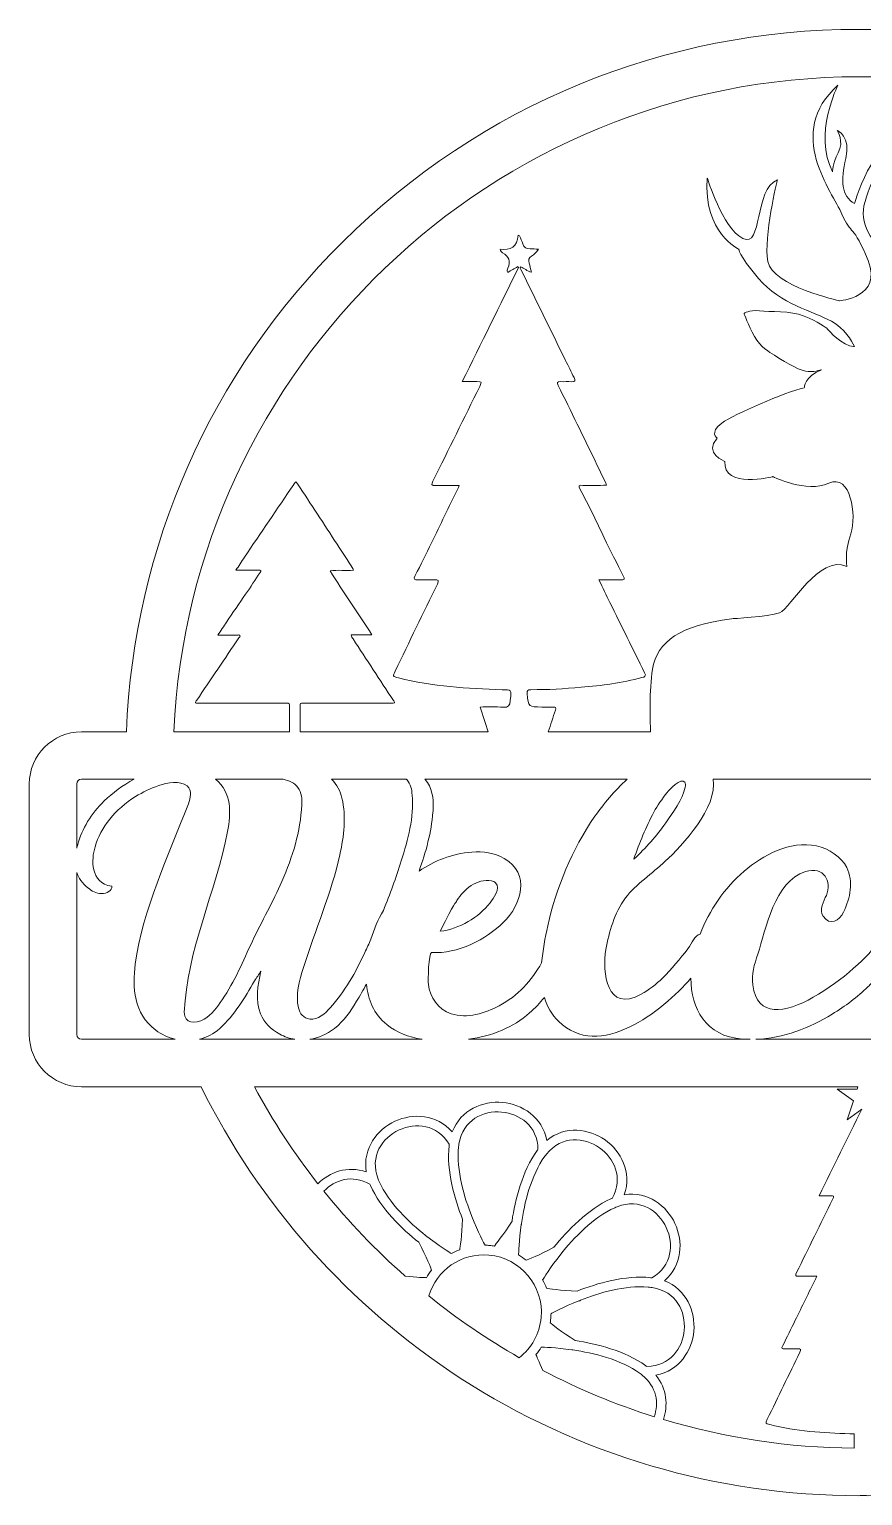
# Model space of a CAD drawing. Extents: x 61 to 1939, y -1825 to -174.
# Drawn here: x 61 to 1000, y -1825 to -174 of the extents above; entities that cross this region are included whole.
import ezdxf

# ---------------------------------------------------------------- set-up
doc = ezdxf.new("R2010")
doc.units = 0
doc.header["$MEASUREMENT"] = 0
doc.layers.add('Layer 1', color=7, linetype='Continuous')

# ---------------------------------------------------------------- blocks, each defined once
blk = doc.blocks.new('block 2')
at = {"layer": 'Layer 1', "lineweight": 0}
for points, knots in [([(1880.7, -965.1), (1880.7, -965.1), (1830.2, -965.1), (1830.2, -965.1), (1821.6, -756.2), (1735.7, -561.1), (1586.4, -413.2), (1430.8, -259), (1224.4, -174.1), (1005.3, -174.1), (1003.7, -174.1), (1002, -174.1), (1000.4, -174.1), (998.8, -174.1), (997.1, -174.1), (995.5, -174.1), (776.4, -174.1), (570, -259), (414.4, -413.2), (265.1, -561.1), (179.2, -756.2), (170.7, -965.1), (170.7, -965.1), (120.1, -965.1), (120.1, -965.1), (87.8, -965.1), (61.4, -991.4), (61.4, -1023.8), (61.4, -1023.8), (61.4, -1306.1), (61.4, -1306.1), (61.4, -1338.4), (87.8, -1364.8), (120.1, -1364.8), (120.1, -1364.8), (254.8, -1364.8), (254.8, -1364.8), (320.7, -1498.3), (421.3, -1611.4), (546.7, -1692.8), (680.3, -1779.5), (835.5, -1825.3), (995.5, -1825.3), (997.1, -1825.3), (998.8, -1825.2), (1000.4, -1825.2), (1002, -1825.2), (1003.7, -1825.3), (1005.3, -1825.3), (1165.3, -1825.3), (1320.5, -1779.5), (1454.1, -1692.8), (1579.5, -1611.4), (1680.1, -1498.3), (1746, -1364.8), (1746, -1364.8), (1880.7, -1364.8), (1880.7, -1364.8), (1913, -1364.8), (1939.4, -1338.4), (1939.4, -1306.1), (1939.4, -1306.1), (1939.4, -1023.8), (1939.4, -1023.8), (1939.4, -991.4), (1913, -965.1), (1880.7, -965.1)], [0, 0, 0, 0, 1, 1, 1, 2, 2, 2, 3, 3, 3, 4, 4, 4, 5, 5, 5, 6, 6, 6, 7, 7, 7, 8, 8, 8, 9, 9, 9, 10, 10, 10, 11, 11, 11, 12, 12, 12, 13, 13, 13, 14, 14, 14, 15, 15, 15, 16, 16, 16, 17, 17, 17, 18, 18, 18, 19, 19, 19, 20, 20, 20, 21, 21, 21, 22, 22, 22, 22]), ([(995.5, -227.5), (997.1, -227.5), (998.7, -227.5), (1000.2, -227.5), (1000.2, -227.5), (1000.2, -227.5), (1000.2, -227.5), (1000.3, -227.5), (1000.4, -227.5), (1000.4, -227.5), (1000.5, -227.5), (1000.5, -227.5), (1000.6, -227.5), (1000.6, -227.5), (1000.6, -227.5), (1000.6, -227.5), (1002.2, -227.5), (1003.7, -227.5), (1005.3, -227.5), (1023.5, -227.5), (1041.5, -228.1), (1059.3, -229.4), (1097.7, -260), (1094.1, -331.2), (1091.4, -358.5), (1088.7, -386.3), (1062.3, -430.8), (1039.6, -428.1), (1016.9, -425.5), (998.4, -399.7), (1000.5, -377.4), (1002.5, -355), (1030, -306.7), (1030, -306.7), (1030, -306.7), (1019.7, -309.6), (1009.1, -326.8), (998.4, -344), (990.5, -370.1), (990.5, -370.1), (975.9, -362.3), (974.6, -344), (980.7, -319.6), (986.8, -295.1), (971.1, -287.9), (971.1, -287.9), (971.1, -287.9), (979.2, -300.3), (972.2, -313.1), (965.3, -326), (965.8, -334.4), (965.8, -334.4), (943.7, -292.7), (971.8, -237.1), (971.8, -237.1), (911.6, -290.8), (965.7, -357.5), (976.3, -382.1), (987, -406.6), (989, -392.7), (1005.8, -434.5), (1022.6, -476.2), (973.5, -479.7), (973.5, -479.7), (973.5, -479.7), (898.3, -463.4), (893, -435.5), (887.7, -407.7), (903.7, -343.6), (903.7, -343.6), (877.2, -353.6), (887.5, -421.4), (864.6, -409.5), (841.6, -397.6), (824.8, -341.5), (824.8, -341.5), (819.9, -403.4), (860.5, -421.8), (860.5, -421.8), (860.5, -421.8), (858.5, -426.4), (882.6, -454.8), (906.6, -483.2), (945.2, -492.2), (964.5, -502.7), (979.2, -510.7), (987.4, -525.1), (990.4, -531.4), (990.1, -531.4), (989.8, -531.4), (989.4, -531.4), (977.6, -530.6), (961, -513.2), (960, -511.6), (958.9, -510), (949.4, -503.3), (933.8, -497), (918.1, -490.7), (895.5, -492.4), (883.5, -491), (871.5, -489.6), (866.2, -494.1), (866.2, -494.1), (866.2, -494.1), (870.8, -507.4), (877.9, -519.9), (885, -532.5), (894.2, -537), (900.3, -541.1), (906.5, -545.2), (926.8, -557.6), (935.3, -559.1), (943.7, -560.6), (953.2, -557.5), (953.2, -557.5), (934.4, -565.1), (934, -577.6), (934, -577.6), (912, -583.1), (855.5, -606.9), (841.1, -617.5), (826.6, -628.2), (835.9, -634.4), (835.9, -634.4), (820.6, -651.4), (844.6, -660.6), (844.6, -660.6), (841.9, -691.8), (898.7, -677.8), (898.7, -677.8), (898.7, -677.8), (936.6, -696.7), (961.5, -685.2), (986.3, -673.7), (993.3, -721.3), (986.2, -742), (979, -762.7), (981.9, -778.8), (981.9, -778.8), (950.5, -764.9), (918.6, -826.3), (906, -831), (893.5, -835.6), (852, -837.8), (852, -837.8), (794.7, -845.5), (768.1, -862.9), (763.1, -894.7), (759.4, -918.9), (760.3, -951.1), (761, -965.1), (761, -965.1), (645.7, -965.1), (645.7, -965.1), (648.4, -957), (651, -948.9), (653.7, -940.9), (654.7, -938.1), (654.3, -937), (651.2, -937.2), (647, -937.3), (642.8, -937.2), (638.6, -937.2), (623.4, -937.2), (623.5, -937.2), (621.9, -922.1), (621.5, -918.4), (622.7, -917.7), (626.1, -917.7), (645, -917.7), (663.9, -916.7), (682.7, -915), (705.8, -913), (728.7, -910.1), (751.2, -904), (754.1, -903.2), (756.3, -902.8), (754.2, -898.6), (741, -872.3), (728.2, -845.9), (715.2, -819.5), (711.2, -811.3), (707.2, -803.1), (702.7, -794), (711.6, -794), (719.4, -793.8), (727.3, -794), (731.6, -794.2), (732, -793), (730.1, -789.4), (722.9, -775.3), (715.6, -761.2), (708.8, -746.8), (700.2, -728.5), (691.1, -710.3), (681.8, -692.3), (679.5, -687.8), (679.9, -687.2), (684.8, -687.6), (693.5, -688.2), (702.2, -687.8), (711.3, -687.2), (710.9, -686.2), (710.7, -685.6), (710.5, -685), (699.8, -662.9), (689.1, -640.9), (678.4, -618.8), (671.2, -604.2), (664.1, -589.5), (656.8, -575), (655.2, -571.8), (655.6, -570.6), (659.4, -570.8), (663.6, -571), (667.8, -570.6), (672, -570.9), (676.6, -571.2), (676.5, -569.6), (674.7, -566.2), (671.4, -559.8), (668.4, -553.3), (665.2, -546.9), (648.4, -512.7), (631.6, -478.6), (614.9, -444.5), (614.5, -443.7), (613.5, -442.7), (614.7, -441.6), (618.7, -442.9), (621.7, -446.4), (626.7, -447.7), (625.8, -443.8), (625.2, -440.6), (624.2, -437.4), (623.1, -434), (623.9, -431.6), (626.9, -429.4), (629.6, -427.4), (632.4, -425.4), (634.9, -421.7), (631, -421.5), (628.1, -421.2), (625.2, -421.2), (621, -421.3), (618.3, -419.8), (617.1, -415.5), (616.2, -412.4), (614.6, -409.6), (613.3, -406.6), (612.8, -406.3), (612.4, -406), (611.9, -405.7), (610.6, -418.7), (603.3, -423.5), (591.5, -421.5), (591.8, -424.2), (593.3, -424.9), (594.3, -425.6), (601.4, -429.7), (603.8, -435.3), (600.2, -443), (599.6, -444.2), (598.9, -445.9), (600, -447.8), (603.8, -445.6), (607.6, -443.4), (611.4, -441.3), (611.6, -441.6), (611.9, -441.9), (612.2, -442.2), (591.2, -484.8), (570.3, -527.4), (548.9, -570.8), (555, -570.8), (560.1, -570.8), (565.1, -570.8), (571.1, -570.8), (571.1, -570.8), (568.5, -576.2), (551, -611.7), (533.5, -647.3), (515.9, -682.7), (514, -686.5), (513.8, -688.1), (519, -687.9), (527.6, -687.6), (536.2, -687.8), (545.4, -687.8), (544.7, -689.5), (544.4, -690.5), (543.9, -691.4), (534, -711.7), (524.1, -732), (514.1, -752.3), (508.1, -764.6), (502.2, -776.9), (495.9, -789.1), (493.6, -793.5), (494.9, -794.2), (499.2, -794), (505.4, -793.8), (511.5, -794.2), (517.6, -793.9), (521.8, -793.7), (522.9, -794.5), (520.9, -798.7), (504.9, -831.3), (489.2, -864), (473.4, -896.7), (470.4, -902.7), (470.4, -902.7), (477.1, -904.4), (515.4, -914.2), (554.6, -916.4), (593.8, -917.7), (604.5, -918), (604.5, -917.8), (603.1, -928.1), (603, -928.8), (602.9, -929.5), (602.9, -930.2), (602.9, -935.5), (600.8, -937.8), (595, -937.4), (586.6, -936.8), (578.1, -937.2), (569.1, -937.2), (572.2, -946.7), (575.2, -955.9), (578.2, -965.1), (578.2, -965.1), (366.5, -965.1), (366.5, -965.1), (366.5, -955.8), (366.5, -946.5), (366.5, -937.2), (366.5, -932.3), (365.9, -932.8), (370.7, -932.8), (403.8, -932.8), (436.8, -932.8), (469.8, -932.8), (470.7, -932.8), (471.9, -933.2), (472.4, -932.4), (473, -931.4), (471.8, -930.6), (471.3, -929.8), (456.2, -906.7), (441, -883.6), (425.9, -860.5), (425.1, -859.2), (424, -858.1), (423.8, -856.1), (431.6, -856.1), (439.2, -856.1), (447.2, -856.1), (431.5, -831.6), (415.2, -808), (400, -783.7), (408.9, -782.7), (417.6, -783.9), (426.4, -783.1), (426.1, -782.4), (426.1, -782.1), (425.9, -781.8), (420.5, -772.2), (413.9, -763.3), (407.9, -754), (393.3, -731.2), (378.3, -708.6), (363.5, -686), (361.6, -683.1), (361.6, -683), (359.6, -685.9), (359.4, -686.2), (359.3, -686.4), (359.1, -686.7), (340.6, -714), (322.1, -741.3), (303.6, -768.6), (300.4, -773.5), (297.2, -778.4), (294, -783.2), (302.7, -783.2), (311.3, -783.2), (319.8, -783.2), (320.6, -783.2), (321.7, -782.9), (322.1, -783.7), (322.6, -784.5), (321.6, -785.1), (321.2, -785.8), (315.7, -793.8), (310.7, -802), (305, -810), (297.6, -820.4), (290.6, -831), (283.4, -841.6), (280.3, -846.3), (277.1, -851), (273.6, -856.2), (281.4, -856.2), (288.5, -856.2), (295.6, -856.2), (296.6, -856.2), (298.1, -855.6), (298.6, -856.8), (299.1, -857.8), (297.9, -858.6), (297.3, -859.4), (281.5, -882.8), (265.7, -906.2), (249.9, -929.6), (249.3, -930.5), (247.8, -931.3), (248.6, -932.4), (249.1, -933.3), (250.7, -932.8), (251.8, -932.8), (284.8, -932.8), (317.8, -932.8), (350.8, -932.7), (353.9, -932.7), (354.5, -933.7), (354.5, -936.5), (354.4, -946), (354.5, -955.6), (354.5, -965.1), (354.5, -965.1), (224.1, -965.1), (224.1, -965.1), (242.3, -555.9), (582.8, -227.5), (995.5, -227.5)], [0, 0, 0, 0, 1, 1, 1, 2, 2, 2, 3, 3, 3, 4, 4, 4, 5, 5, 5, 6, 6, 6, 7, 7, 7, 8, 8, 8, 9, 9, 9, 10, 10, 10, 11, 11, 11, 12, 12, 12, 13, 13, 13, 14, 14, 14, 15, 15, 15, 16, 16, 16, 17, 17, 17, 18, 18, 18, 19, 19, 19, 20, 20, 20, 21, 21, 21, 22, 22, 22, 23, 23, 23, 24, 24, 24, 25, 25, 25, 26, 26, 26, 27, 27, 27, 28, 28, 28, 29, 29, 29, 30, 30, 30, 31, 31, 31, 32, 32, 32, 33, 33, 33, 34, 34, 34, 35, 35, 35, 36, 36, 36, 37, 37, 37, 38, 38, 38, 39, 39, 39, 40, 40, 40, 41, 41, 41, 42, 42, 42, 43, 43, 43, 44, 44, 44, 45, 45, 45, 46, 46, 46, 47, 47, 47, 48, 48, 48, 49, 49, 49, 50, 50, 50, 51, 51, 51, 52, 52, 52, 53, 53, 53, 54, 54, 54, 55, 55, 55, 56, 56, 56, 57, 57, 57, 58, 58, 58, 59, 59, 59, 60, 60, 60, 61, 61, 61, 62, 62, 62, 63, 63, 63, 64, 64, 64, 65, 65, 65, 66, 66, 66, 67, 67, 67, 68, 68, 68, 69, 69, 69, 70, 70, 70, 71, 71, 71, 72, 72, 72, 73, 73, 73, 74, 74, 74, 75, 75, 75, 76, 76, 76, 77, 77, 77, 78, 78, 78, 79, 79, 79, 80, 80, 80, 81, 81, 81, 82, 82, 82, 83, 83, 83, 84, 84, 84, 85, 85, 85, 86, 86, 86, 87, 87, 87, 88, 88, 88, 89, 89, 89, 90, 90, 90, 91, 91, 91, 92, 92, 92, 93, 93, 93, 94, 94, 94, 95, 95, 95, 96, 96, 96, 97, 97, 97, 98, 98, 98, 99, 99, 99, 100, 100, 100, 101, 101, 101, 102, 102, 102, 103, 103, 103, 104, 104, 104, 105, 105, 105, 106, 106, 106, 107, 107, 107, 108, 108, 108, 109, 109, 109, 110, 110, 110, 111, 111, 111, 112, 112, 112, 113, 113, 113, 114, 114, 114, 115, 115, 115, 116, 116, 116, 117, 117, 117, 118, 118, 118, 119, 119, 119, 120, 120, 120, 121, 121, 121, 122, 122, 122, 123, 123, 123, 124, 124, 124, 125, 125, 125, 126, 126, 126, 127, 127, 127, 128, 128, 128, 129, 129, 129, 130, 130, 130, 131, 131, 131, 132, 132, 132, 133, 133, 133, 134, 134, 134, 135, 135, 135, 136, 136, 136, 137, 137, 137, 138, 138, 138, 139, 139, 139, 140, 140, 140, 141, 141, 141, 142, 142, 142, 143, 143, 143, 144, 144, 144, 145, 145, 145, 145]), ([(120.1, -1018.5), (120.1, -1018.5), (179.3, -1018.5), (179.3, -1018.5), (166.5, -1025.3), (155.4, -1033.9), (145.8, -1043), (130.8, -1057.4), (120.8, -1074.3), (115.9, -1092.2), (115.5, -1093.6), (115.1, -1094.9), (114.8, -1096.3), (114.8, -1096.3), (114.8, -1023.8), (114.8, -1023.8), (114.8, -1020.9), (117.3, -1018.5), (120.1, -1018.5)], [0, 0, 0, 0, 1, 1, 1, 2, 2, 2, 3, 3, 3, 4, 4, 4, 5, 5, 5, 6, 6, 6, 6]), ([(114.8, -1306.1), (114.8, -1306.1), (114.8, -1123.6), (114.8, -1123.6), (116.9, -1129.9), (120.9, -1135.8), (127.4, -1140.8), (131.6, -1144.4), (136.6, -1147.2), (142.7, -1147.2), (148.8, -1147.5), (155, -1143.7), (154.2, -1139.1), (129.7, -1134.9), (131.2, -1108.8), (135.4, -1094.7), (141.6, -1072.5), (158, -1052.5), (181.1, -1038), (189.1, -1033.1), (197.5, -1028.9), (207.1, -1025.7), (217.1, -1021.9), (231.3, -1019.7), (239, -1026.1), (245.1, -1031.4), (242.8, -1039.5), (240.5, -1046.1), (217.5, -1106), (189.5, -1164.8), (180.7, -1226.7), (177.2, -1252.8), (178.8, -1282.4), (203.7, -1301), (210.5, -1306.1), (218, -1309.5), (225.7, -1311.4), (225.7, -1311.4), (120.1, -1311.4), (120.1, -1311.4), (117.3, -1311.4), (114.8, -1309), (114.8, -1306.1)], [0, 0, 0, 0, 1, 1, 1, 2, 2, 2, 3, 3, 3, 4, 4, 4, 5, 5, 5, 6, 6, 6, 7, 7, 7, 8, 8, 8, 9, 9, 9, 10, 10, 10, 11, 11, 11, 12, 12, 12, 13, 13, 13, 14, 14, 14, 14]), ([(235.9, -1281), (238.6, -1212), (271.2, -1145.8), (284.6, -1077.5), (288.6, -1056.8), (289.6, -1033.4), (271.1, -1018.5), (271.1, -1018.5), (347.1, -1018.5), (347.1, -1018.5), (354, -1019.6), (360.2, -1023.2), (363.6, -1027.8), (368.2, -1033.8), (368.6, -1040.9), (368.2, -1047.5), (366.7, -1077.5), (357.8, -1106), (345.9, -1133.5), (336, -1156.3), (323.3, -1178.2), (312.6, -1200.7), (302.2, -1223.2), (293, -1246.1), (278.5, -1266.9), (273.1, -1275), (267, -1283.8), (258.1, -1288.7), (248.5, -1294.3), (235.5, -1293.6), (235.9, -1281)], [0, 0, 0, 0, 1, 1, 1, 2, 2, 2, 3, 3, 3, 4, 4, 4, 5, 5, 5, 6, 6, 6, 7, 7, 7, 8, 8, 8, 9, 9, 9, 10, 10, 10, 10]), ([(370.1, -1230.6), (383.1, -1188.4), (401.6, -1146.5), (411.1, -1103.5), (415.7, -1082.4), (418.4, -1060.9), (413.4, -1039.8), (411.6, -1032.3), (408.1, -1024.5), (401.5, -1018.5), (401.5, -1018.5), (485.7, -1018.5), (485.7, -1018.5), (485.9, -1018.7), (486.1, -1018.8), (486.3, -1019), (490.9, -1024), (492.1, -1030.3), (492.4, -1036.3), (494.7, -1061.6), (487.8, -1086.3), (480.2, -1110.6), (474.2, -1129.4), (467.5, -1147.9), (460.1, -1166.3), (454.1, -1176.5), (449.4, -1187.4), (446.1, -1198.6), (443.8, -1203.7), (441.5, -1208.7), (439.1, -1213.7), (428.8, -1235.9), (416.9, -1257.4), (400, -1276), (394.7, -1282), (386.6, -1289.8), (377.4, -1288.7), (370.1, -1287.6), (365.9, -1282.4), (364.4, -1276), (361.3, -1260.9), (365.1, -1245.7), (370.1, -1230.6)], [0, 0, 0, 0, 1, 1, 1, 2, 2, 2, 3, 3, 3, 4, 4, 4, 5, 5, 5, 6, 6, 6, 7, 7, 7, 8, 8, 8, 9, 9, 9, 10, 10, 10, 11, 11, 11, 12, 12, 12, 13, 13, 13, 14, 14, 14, 14]), ([(536.3, -1282.6), (521.5, -1277.9), (512.3, -1263.8), (510.8, -1249.8), (510.2, -1246), (510.8, -1213.6), (514.3, -1213.6), (543.5, -1216), (576.1, -1198.2), (595.1, -1179.9), (615.5, -1160.2), (626.2, -1124.5), (596.1, -1107.6), (585.3, -1101.5), (572.1, -1099.7), (559.8, -1100.6), (537.2, -1102.4), (517.2, -1110.3), (500.2, -1122.1), (507.9, -1100.4), (514.2, -1078.2), (515.8, -1055.6), (516.2, -1054.2), (516.2, -1052.8), (516.2, -1051.4), (516.6, -1039.8), (515.1, -1027.8), (507, -1018.7), (506.9, -1018.6), (506.9, -1018.5), (506.8, -1018.5), (506.8, -1018.5), (734.7, -1018.5), (734.7, -1018.5), (720.2, -1031.4), (707.8, -1046.7), (698.2, -1060.3), (672.2, -1097.8), (654.8, -1140.5), (645.1, -1183.6), (642.3, -1197.3), (639.5, -1211.3), (638.2, -1225.4), (626.9, -1245), (611.7, -1262.4), (590.4, -1273.7), (575.1, -1281.6), (554.2, -1288.7), (536.3, -1282.6)], [0, 0, 0, 0, 1, 1, 1, 2, 2, 2, 3, 3, 3, 4, 4, 4, 5, 5, 5, 6, 6, 6, 7, 7, 7, 8, 8, 8, 9, 9, 9, 10, 10, 10, 11, 11, 11, 12, 12, 12, 13, 13, 13, 14, 14, 14, 15, 15, 15, 16, 16, 16, 16]), ([(1880.7, -1018.5), (1883.6, -1018.5), (1886, -1020.9), (1886, -1023.8), (1886, -1023.8), (1886, -1202.4), (1886, -1202.4), (1884.3, -1200.1), (1881.9, -1198.1), (1879.4, -1197.2), (1874.3, -1195.8), (1866.1, -1197.7), (1863.6, -1202.8), (1851.8, -1231.4), (1833.9, -1258.2), (1804.8, -1273.7), (1789.5, -1281.6), (1768.5, -1288.7), (1750.7, -1282.6), (1735.9, -1277.9), (1726.6, -1263.8), (1725.1, -1249.8), (1724.6, -1246), (1725.1, -1213.6), (1728.7, -1213.6), (1757.8, -1216), (1790.5, -1198.2), (1809.4, -1179.9), (1829.8, -1160.2), (1840.6, -1124.5), (1810.4, -1107.6), (1799.7, -1101.5), (1786.4, -1099.7), (1774.2, -1100.6), (1709.5, -1105.8), (1665.2, -1160.4), (1656.5, -1216.8), (1655.5, -1219.4), (1654.7, -1221.8), (1654.1, -1223.5), (1643.4, -1247.9), (1620.4, -1273.2), (1591.8, -1280.2), (1563.7, -1287.3), (1561.6, -1261.9), (1564.7, -1243.2), (1567.2, -1230.5), (1571.3, -1217.8), (1575.4, -1205.2), (1583.1, -1180.8), (1589.7, -1154.1), (1576.9, -1129.7), (1569.8, -1115.6), (1554.5, -1111.9), (1538.6, -1114.2), (1528.4, -1116.1), (1519.7, -1121.7), (1511.5, -1127.8), (1501.8, -1135.3), (1492.7, -1143.3), (1483.5, -1151.7), (1466.6, -1168.1), (1451.3, -1185.5), (1438, -1204.3), (1440, -1197.7), (1442.1, -1190.7), (1443.6, -1184.1), (1450.2, -1158.3), (1455.9, -1096.4), (1410.9, -1096.8), (1387.4, -1097.3), (1364.4, -1121.7), (1350.1, -1136.7), (1340.9, -1145.6), (1333.3, -1155.5), (1326.1, -1165.3), (1319.5, -1174.2), (1309.2, -1186.4), (1306.2, -1197.2), (1309.2, -1186), (1312.3, -1174.7), (1316.9, -1163.4), (1322, -1151.3), (1330.2, -1136.7), (1323, -1123.6), (1316.9, -1112.8), (1303.1, -1106.7), (1290.4, -1104.8), (1280.1, -1103.4), (1270.9, -1105.8), (1262.2, -1110), (1261.7, -1110.4), (1261.2, -1110.4), (1261.2, -1110.9), (1261.2, -1110.9), (1260.7, -1110.9), (1260.7, -1110.9), (1259.7, -1110.4), (1258.2, -1110.9), (1257.7, -1112.3), (1250.2, -1138.8), (1241, -1165.4), (1234.7, -1192.3), (1232.2, -1192.6), (1229.7, -1192.8), (1227.5, -1193), (1216.8, -1193.5), (1205, -1193), (1194.3, -1191.6), (1197.4, -1192.1), (1197.9, -1160.6), (1197.9, -1157.8), (1198.4, -1141.9), (1194.8, -1125.9), (1178.5, -1117), (1164.7, -1109.5), (1149.3, -1110.9), (1137.6, -1118.4), (1133, -1111.4), (1123.3, -1107.6), (1114.1, -1107.6), (1083.9, -1107.6), (1058.4, -1125.9), (1042.6, -1148), (1031.8, -1163.3), (1023.5, -1181.4), (1018.5, -1200.1), (1017.8, -1200.8), (1017.1, -1201.4), (1016.5, -1202.4), (1001.2, -1228.6), (885.7, -1324.8), (876, -1250.2), (874.5, -1238.5), (877.6, -1226.8), (881.7, -1215.5), (890.8, -1187.8), (900, -1133.4), (935.3, -1122.6), (956.2, -1116.1), (965.4, -1133.4), (958.8, -1149.4), (955.7, -1155.5), (950.6, -1165.8), (955.2, -1172.8), (962.9, -1184.1), (973.6, -1178), (978.2, -1168.1), (985.9, -1152.2), (989.4, -1133.9), (981.8, -1118), (975.7, -1105.8), (961.9, -1096.8), (947.6, -1093.6), (917.4, -1087.5), (887.3, -1103.9), (866.3, -1122.2), (844, -1140.9), (826.9, -1166.2), (816.7, -1193), (810.1, -1194.2), (807.7, -1203.2), (803, -1209.4), (794.3, -1220.7), (784.1, -1232.4), (774.4, -1242.7), (767.2, -1249.3), (759, -1255.8), (750.3, -1260.5), (711.5, -1282.6), (706.4, -1235.7), (710.5, -1210.3), (714.1, -1190.2), (720.2, -1169.5), (732.5, -1152.2), (744.7, -1136.3), (762.6, -1125), (777.4, -1110.9), (796.6, -1093), (836.7, -1050.4), (831.3, -1018.5), (831.3, -1018.5), (1000.2, -1018.5), (1000.2, -1018.5), (1000.2, -1018.5), (1000.6, -1018.5), (1000.6, -1018.5), (1000.6, -1018.5), (1880.7, -1018.5), (1880.7, -1018.5)], [0, 0, 0, 0, 1, 1, 1, 2, 2, 2, 3, 3, 3, 4, 4, 4, 5, 5, 5, 6, 6, 6, 7, 7, 7, 8, 8, 8, 9, 9, 9, 10, 10, 10, 11, 11, 11, 12, 12, 12, 13, 13, 13, 14, 14, 14, 15, 15, 15, 16, 16, 16, 17, 17, 17, 18, 18, 18, 19, 19, 19, 20, 20, 20, 21, 21, 21, 22, 22, 22, 23, 23, 23, 24, 24, 24, 25, 25, 25, 26, 26, 26, 27, 27, 27, 28, 28, 28, 29, 29, 29, 30, 30, 30, 31, 31, 31, 32, 32, 32, 33, 33, 33, 34, 34, 34, 35, 35, 35, 36, 36, 36, 37, 37, 37, 38, 38, 38, 39, 39, 39, 40, 40, 40, 41, 41, 41, 42, 42, 42, 43, 43, 43, 44, 44, 44, 45, 45, 45, 46, 46, 46, 47, 47, 47, 48, 48, 48, 49, 49, 49, 50, 50, 50, 51, 51, 51, 52, 52, 52, 53, 53, 53, 54, 54, 54, 55, 55, 55, 56, 56, 56, 57, 57, 57, 58, 58, 58, 59, 59, 59, 60, 60, 60, 61, 61, 61, 62, 62, 62, 63, 63, 63, 63]), ([(799.9, -1027.4), (796.8, -1041.5), (786.6, -1055.6), (777.9, -1067.8), (767.7, -1082.3), (755.5, -1095.9), (742.2, -1108.6), (742.2, -1108.6), (742.2, -1108.6), (742.2, -1108.1), (748.3, -1090.3), (755.5, -1072.5), (764.6, -1055.6), (768.7, -1048.1), (773.9, -1040.6), (779.5, -1033.5), (781.5, -1030.3), (795.3, -1016.2), (799.4, -1021.8), (800.4, -1023.2), (800.4, -1025.6), (799.9, -1027.4)], [0, 0, 0, 0, 1, 1, 1, 2, 2, 2, 3, 3, 3, 4, 4, 4, 5, 5, 5, 6, 6, 6, 7, 7, 7, 7]), ([(524, -1189.7), (540.9, -1155.5), (540.9, -1158.8), (542.9, -1155), (550.1, -1143.3), (565.4, -1129.7), (581.8, -1133), (583.3, -1133.4), (585.3, -1133.9), (586.4, -1135.3), (592.5, -1141.4), (583.8, -1152.7), (580.2, -1157.8), (567.5, -1173.8), (545.5, -1187.4), (524, -1189.7)], [0, 0, 0, 0, 1, 1, 1, 2, 2, 2, 3, 3, 3, 4, 4, 4, 5, 5, 5, 5]), ([(1000.2, -1311.4), (1000.2, -1311.4), (879.5, -1311.4), (879.5, -1311.4), (910.3, -1310.2), (940, -1298.8), (965.4, -1283), (980.3, -1274.1), (993.5, -1263.8), (1005.8, -1252.1), (1008.7, -1249.2), (1011.2, -1246.2), (1013.7, -1243.1), (1014, -1248.4), (1014.5, -1253.6), (1015.5, -1258.7), (1022.7, -1295.7), (1058.9, -1314.9), (1098.3, -1307.9), (1137.6, -1300.9), (1164.2, -1265.2), (1179, -1233.8), (1183.1, -1225.8), (1186.1, -1217.8), (1189.2, -1209.4), (1193.3, -1209.9), (1214.6, -1210.8), (1231, -1209.9), (1230.9, -1210.5), (1230.7, -1211.1), (1230.6, -1211.8), (1226, -1239.9), (1217.3, -1282.6), (1249.5, -1299.9), (1262.8, -1307.4), (1283.2, -1305.6), (1294.4, -1295.2), (1302.6, -1287.7), (1301.1, -1281.2), (1304.1, -1272.3), (1308.7, -1258.7), (1314.4, -1245.5), (1321, -1232.4), (1321, -1232.4), (1321, -1231.4), (1321, -1231.4), (1325.6, -1222.5), (1329.2, -1214.1), (1334.3, -1205.7), (1347, -1182.2), (1362.9, -1159.7), (1383.8, -1141.9), (1374.6, -1159.7), (1371.1, -1181.3), (1366, -1200.5), (1359.8, -1222.5), (1355.2, -1245.1), (1355.2, -1267.6), (1355.7, -1277.4), (1356.8, -1287.3), (1362.4, -1295.7), (1369.5, -1307), (1385.9, -1310.7), (1399.7, -1308.8), (1420.6, -1305.1), (1422.7, -1292.4), (1429.3, -1276.9), (1433.4, -1268), (1438, -1258.7), (1443.1, -1249.8), (1457.4, -1224.9), (1474.8, -1201.4), (1495.2, -1180.3), (1503.4, -1172.4), (1511.5, -1163.9), (1521.3, -1156.4), (1520.8, -1156.9), (1520.2, -1157.3), (1520.2, -1157.8), (1517.2, -1163), (1514.6, -1168.1), (1512.6, -1173.8), (1501.3, -1203.3), (1496.7, -1239), (1501.8, -1270.4), (1507.5, -1303.7), (1538.1, -1307.9), (1572.9, -1307.4), (1607, -1307.4), (1638.2, -1289.3), (1658.7, -1265.1), (1662.2, -1276.3), (1668.2, -1286.6), (1678.1, -1294.8), (1689.2, -1303.9), (1703.2, -1309), (1718, -1311.4), (1718, -1311.4), (1000.6, -1311.4), (1000.6, -1311.4), (1000.6, -1311.4), (1000.2, -1311.4), (1000.2, -1311.4)], [0, 0, 0, 0, 1, 1, 1, 2, 2, 2, 3, 3, 3, 4, 4, 4, 5, 5, 5, 6, 6, 6, 7, 7, 7, 8, 8, 8, 9, 9, 9, 10, 10, 10, 11, 11, 11, 12, 12, 12, 13, 13, 13, 14, 14, 14, 15, 15, 15, 16, 16, 16, 17, 17, 17, 18, 18, 18, 19, 19, 19, 20, 20, 20, 21, 21, 21, 22, 22, 22, 23, 23, 23, 24, 24, 24, 25, 25, 25, 26, 26, 26, 27, 27, 27, 28, 28, 28, 29, 29, 29, 30, 30, 30, 31, 31, 31, 32, 32, 32, 33, 33, 33, 34, 34, 34, 34]), ([(253.1, -1311.4), (261.2, -1309.3), (268.9, -1305.4), (275.8, -1299.3), (292.6, -1283.8), (304.1, -1264.8), (314.9, -1245.7), (317.2, -1241.9), (319.9, -1238.4), (322.2, -1234.5), (318.7, -1250.7), (315.3, -1267.2), (321.8, -1282.7), (325.6, -1292.6), (333.3, -1300.3), (343.3, -1305.6), (348.9, -1308.6), (354.6, -1310.5), (360.3, -1311.4), (360.3, -1311.4), (253.1, -1311.4), (253.1, -1311.4)], [0, 0, 0, 0, 1, 1, 1, 2, 2, 2, 3, 3, 3, 4, 4, 4, 5, 5, 5, 6, 6, 6, 7, 7, 7, 7]), ([(405, -1299.3), (416.5, -1290.1), (422.6, -1280.3), (429.9, -1268.6), (433.9, -1262.2), (437.4, -1255.7), (441.1, -1249.3), (442.7, -1266.5), (449.2, -1282.8), (463.8, -1294.8), (474.8, -1303.9), (488.8, -1309), (503.6, -1311.4), (503.6, -1311.4), (377.1, -1311.4), (377.1, -1311.4), (386.9, -1309.8), (396.4, -1305.7), (405, -1299.3)], [0, 0, 0, 0, 1, 1, 1, 2, 2, 2, 3, 3, 3, 4, 4, 4, 5, 5, 5, 6, 6, 6, 6]), ([(624.7, -1281.6), (630.8, -1276.3), (636.3, -1270.5), (641.3, -1264.4), (644.5, -1274.3), (649.6, -1283.7), (657.4, -1291), (702.6, -1336.4), (774.3, -1279.8), (806.4, -1242.7), (806.3, -1276.4), (822.6, -1308), (864.3, -1311.2), (867.2, -1311.4), (870.1, -1311.4), (873, -1311.4), (873, -1311.4), (556, -1311.4), (556, -1311.4), (581.6, -1307.7), (606.7, -1298.1), (624.7, -1281.6)], [0, 0, 0, 0, 1, 1, 1, 2, 2, 2, 3, 3, 3, 4, 4, 4, 5, 5, 5, 6, 6, 6, 7, 7, 7, 7]), ([(950.7, -1487.6), (955.4, -1487.6), (959.3, -1487.6), (963.2, -1487.6), (967.8, -1487.6), (967.8, -1487.6), (965.8, -1491.8), (952.3, -1519.2), (938.8, -1546.7), (925.2, -1574.1), (923.8, -1577), (923.6, -1578.2), (927.6, -1578.1), (934.2, -1577.8), (940.9, -1578), (948, -1578), (947.4, -1579.3), (947.2, -1580.1), (946.8, -1580.8), (939.2, -1596.5), (931.5, -1612.2), (923.8, -1627.8), (919.2, -1637.3), (914.6, -1646.8), (909.7, -1656.2), (907.9, -1659.7), (908.9, -1660.2), (912.3, -1660.1), (917, -1659.9), (921.8, -1660.2), (926.5, -1660), (929.8, -1659.8), (930.6, -1660.4), (929, -1663.7), (916.7, -1688.9), (904.6, -1714.1), (892.3, -1739.3), (890.1, -1744), (890, -1744), (895.2, -1745.3), (924.8, -1752.9), (955.1, -1754.6), (985.4, -1755.6), (987.4, -1755.6), (989, -1755.7), (990.1, -1755.8), (990.1, -1755.8), (990.1, -1771.8), (990.1, -1771.8), (916.4, -1771.3), (844.2, -1760.1), (775.4, -1739.5), (780.6, -1723.6), (779.5, -1705.1), (766.9, -1689.7), (793.5, -1684.7), (807.7, -1661.7), (809.6, -1639.9), (811.5, -1618.1), (801.7, -1593), (776.4, -1583.3), (796.9, -1565.7), (797.6, -1538.7), (788.4, -1518.9), (779.2, -1499), (758.1, -1482.2), (731.3, -1486.5), (740.3, -1461), (727.4, -1437.2), (709.6, -1424.7), (691.7, -1412.1), (665, -1408.1), (644, -1425.2), (639, -1398.6), (615.9, -1384.5), (594.1, -1382.5), (572.4, -1380.6), (547.2, -1390.4), (537.6, -1415.7), (519.9, -1395.2), (493, -1394.5), (473.1, -1403.7), (453.3, -1412.9), (436.5, -1434), (440.8, -1460.8), (419.5, -1453.3), (399.6, -1460.9), (386.2, -1474), (359.6, -1439.9), (335.7, -1403.5), (314.9, -1364.8), (314.9, -1364.8), (994.3, -1364.8), (994.3, -1364.8), (994.3, -1364.8), (993.4, -1367.5), (993.4, -1367.5), (993.4, -1367.5), (971, -1367.5), (971, -1367.5), (971, -1367.5), (989.2, -1380.7), (989.2, -1380.7), (989.2, -1380.7), (982.2, -1402), (982.2, -1402), (982.2, -1402), (998.7, -1390.1), (998.7, -1390.1), (982.8, -1422.4), (966.9, -1454.7), (950.7, -1487.6)], [0, 0, 0, 0, 1, 1, 1, 2, 2, 2, 3, 3, 3, 4, 4, 4, 5, 5, 5, 6, 6, 6, 7, 7, 7, 8, 8, 8, 9, 9, 9, 10, 10, 10, 11, 11, 11, 12, 12, 12, 13, 13, 13, 14, 14, 14, 15, 15, 15, 16, 16, 16, 17, 17, 17, 18, 18, 18, 19, 19, 19, 20, 20, 20, 21, 21, 21, 22, 22, 22, 23, 23, 23, 24, 24, 24, 25, 25, 25, 26, 26, 26, 27, 27, 27, 28, 28, 28, 29, 29, 29, 30, 30, 30, 31, 31, 31, 32, 32, 32, 33, 33, 33, 34, 34, 34, 35, 35, 35, 36, 36, 36, 37, 37, 37, 37]), ([(633.1, -1436.7), (616.2, -1459.9), (608.5, -1492.4), (604.9, -1516), (595, -1531.8), (586.2, -1542.8), (585, -1544.2), (583.3, -1544), (581.6, -1543.7), (579.9, -1543.6), (578.1, -1543.4), (576.4, -1543.3), (574.7, -1543.3), (573.8, -1541.6), (566.7, -1528.8), (559.7, -1511), (551.3, -1489.8), (542, -1458.9), (544.8, -1432.3), (544.9, -1431.3), (545, -1430.4), (545.2, -1429.4), (549.6, -1401.9), (572.5, -1391.5), (593.2, -1393.3), (613.5, -1395.1), (633.7, -1408.8), (634.1, -1435.5), (633.8, -1435.9), (633.5, -1436.3), (633.1, -1436.7)], [0, 0, 0, 0, 1, 1, 1, 2, 2, 2, 3, 3, 3, 4, 4, 4, 5, 5, 5, 6, 6, 6, 7, 7, 7, 8, 8, 8, 9, 9, 9, 10, 10, 10, 10]), ([(549.1, -1513.9), (548.6, -1532.5), (546.3, -1546.5), (546.1, -1548.3), (542.8, -1549.6), (539.7, -1551), (536.7, -1552.7), (535.2, -1551.8), (522.6, -1544.2), (507.5, -1532.2), (489.7, -1518), (466.2, -1496), (455.3, -1471.4), (454.9, -1470.6), (454.5, -1469.7), (454.2, -1468.8), (444.2, -1442.8), (458.8, -1422.3), (477.7, -1413.5), (496.1, -1405), (520.5, -1406.7), (534.2, -1429.6), (534.1, -1430.1), (534, -1430.6), (534, -1431.1), (531, -1459.5), (540.4, -1491.6), (549.1, -1513.9)], [0, 0, 0, 0, 1, 1, 1, 2, 2, 2, 3, 3, 3, 4, 4, 4, 5, 5, 5, 6, 6, 6, 7, 7, 7, 8, 8, 8, 9, 9, 9, 9]), ([(717.7, -1490.5), (717.2, -1490.7), (716.7, -1490.9), (716.2, -1491.1), (690.1, -1502.7), (667, -1527), (652.1, -1545.6), (635.6, -1554.4), (622.4, -1559.5), (620.7, -1560.2), (618.1, -1558), (615.3, -1556), (612.3, -1554.2), (612.3, -1552.4), (612.6, -1538.2), (615.3, -1519.8), (615.3, -1519.8), (615.4, -1519.6), (615.4, -1519.6), (615.4, -1519.6), (615.5, -1518.7), (615.5, -1518.7), (618.8, -1496.2), (626, -1464.9), (641.9, -1443.1), (642.5, -1442.3), (643.1, -1441.5), (643.7, -1440.8), (661.3, -1419.2), (686.3, -1421.6), (703.3, -1433.5), (720, -1445.2), (730.6, -1467.2), (717.7, -1490.5)], [0, 0, 0, 0, 1, 1, 1, 2, 2, 2, 3, 3, 3, 4, 4, 4, 5, 5, 5, 6, 6, 6, 7, 7, 7, 8, 8, 8, 9, 9, 9, 10, 10, 10, 11, 11, 11, 11]), ([(484.7, -1578.1), (451.6, -1549), (420.9, -1517), (393.1, -1482.4), (405.4, -1469.7), (424.6, -1463.2), (444.7, -1474.4), (444.9, -1474.9), (445.1, -1475.4), (445.4, -1475.9), (456.9, -1502), (481.2, -1525.1), (499.9, -1540), (508.7, -1556.5), (513.8, -1569.7), (514.4, -1571.4), (512.2, -1574), (510.2, -1576.8), (508.5, -1579.8), (507, -1579.8), (497.7, -1579.6), (484.7, -1578.1)], [0, 0, 0, 0, 1, 1, 1, 2, 2, 2, 3, 3, 3, 4, 4, 4, 5, 5, 5, 6, 6, 6, 7, 7, 7, 7]), ([(762.5, -1580), (762, -1579.9), (761.5, -1579.8), (761, -1579.8), (732.6, -1576.7), (700.5, -1586.2), (678.2, -1594.9), (659.6, -1594.3), (645.6, -1592.1), (643.8, -1591.8), (642.5, -1588.6), (641.1, -1585.4), (639.4, -1582.4), (640.3, -1581), (647.9, -1568.4), (659.9, -1553.3), (674.1, -1535.4), (696.1, -1511.9), (720.7, -1501), (721.5, -1500.6), (722.4, -1500.3), (723.3, -1499.9), (749.3, -1490), (769.8, -1504.6), (778.6, -1523.4), (787.1, -1541.9), (785.4, -1566.3), (762.5, -1580)], [0, 0, 0, 0, 1, 1, 1, 2, 2, 2, 3, 3, 3, 4, 4, 4, 5, 5, 5, 6, 6, 6, 7, 7, 7, 8, 8, 8, 9, 9, 9, 9]), ([(613.1, -1669.9), (577.3, -1649.4), (543.2, -1626.2), (511.1, -1600.4), (519.7, -1571.5), (547.7, -1551.6), (578.9, -1554.4), (614.5, -1557.6), (640.9, -1589.1), (637.7, -1624.7), (636.1, -1643.2), (626.7, -1659.2), (613.1, -1669.9)], [0, 0, 0, 0, 1, 1, 1, 2, 2, 2, 3, 3, 3, 4, 4, 4, 4]), ([(798.8, -1638.9), (797, -1659.2), (783.3, -1679.4), (756.6, -1679.8), (756.2, -1679.5), (755.8, -1679.2), (755.4, -1678.9), (732.2, -1662), (699.7, -1654.2), (676.1, -1650.6), (660.3, -1640.8), (649.3, -1631.9), (647.9, -1630.7), (648.1, -1629), (648.4, -1627.3), (648.5, -1625.6), (648.7, -1623.9), (648.8, -1622.2), (648.8, -1620.4), (650.4, -1619.5), (662.8, -1612.7), (680, -1605.8), (680, -1605.8), (681.1, -1605.9), (681.1, -1605.9), (681.1, -1605.9), (682, -1605.1), (682, -1605.1), (702.7, -1597), (732.4, -1588.1), (758.2, -1590.4), (758.8, -1590.4), (759.3, -1590.5), (759.8, -1590.6), (760.8, -1590.7), (761.7, -1590.8), (762.7, -1590.9), (790.2, -1595.3), (800.6, -1618.2), (798.8, -1638.9)], [0, 0, 0, 0, 1, 1, 1, 2, 2, 2, 3, 3, 3, 4, 4, 4, 5, 5, 5, 6, 6, 6, 7, 7, 7, 8, 8, 8, 9, 9, 9, 10, 10, 10, 11, 11, 11, 12, 12, 12, 13, 13, 13, 13]), ([(765, -1736.4), (721.7, -1722.7), (679.8, -1705.3), (639.7, -1684.4), (635.1, -1674.6), (632.4, -1667.6), (631.9, -1666.5), (634.1, -1663.8), (636.1, -1661), (637.9, -1658), (639.7, -1658.1), (653.9, -1658.4), (672.3, -1661.1), (672.3, -1661.1), (672.5, -1661.2), (672.5, -1661.2), (672.5, -1661.2), (673.4, -1661.2), (673.4, -1661.2), (695.9, -1664.5), (727.2, -1671.8), (749, -1687.7), (749.8, -1688.2), (750.6, -1688.8), (751.3, -1689.5), (768, -1703), (770.3, -1721), (765, -1736.4)], [0, 0, 0, 0, 1, 1, 1, 2, 2, 2, 3, 3, 3, 4, 4, 4, 5, 5, 5, 6, 6, 6, 7, 7, 7, 8, 8, 8, 9, 9, 9, 9])]:
    blk.add_open_spline(points, degree=3, knots=knots, dxfattribs=at)

msp = doc.modelspace()

# ---------------------------------------------------------------- block references
at = {"layer": 'Layer 1'}
msp.add_blockref('block 2', (0, 0), dxfattribs=at)

doc.saveas('drawing.dxf')
